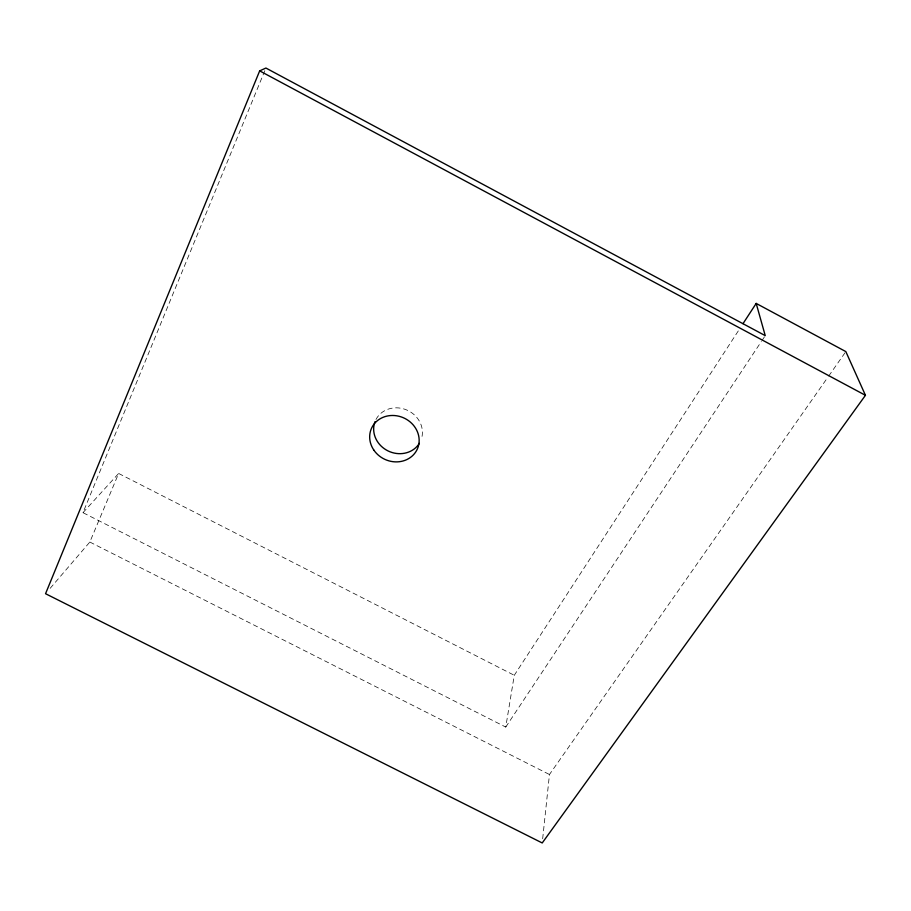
<?xml version="1.0" encoding="UTF-8"?>
<svg xmlns="http://www.w3.org/2000/svg" width="911" height="911" viewBox="0 0 911 911"><rect width="100%" height="100%" fill="white"/><g stroke="black" fill="none" stroke-linecap="round" stroke-linejoin="round"><path stroke-width="0.68" stroke-dasharray="4.55 3.42" d="M542.671 838.758L549.458 774.509L827.871 377.222M264.828 70.682L82.981 512.677L505.753 727.069L514.271 675.29L739.128 329.645M50.162 588.324L89.836 542.045L118.635 473.458L514.271 675.29M505.753 727.069L761.311 341.568M762.097 340.384L764.454 336.819M828.691 376.061L845.021 352.762M82.981 512.677L118.635 473.458M89.836 542.045L549.458 774.509M375.981 419.493A24.779 22.513 24.9 0 1 406.864 410.041A24.779 22.513 24.9 0 1 421.337 439.113"/><path stroke-width="1.37" d="M756.187 303.42L765.24 335.635L265.91 68.04L259.669 70.876L45.55 593.71L542.227 842.96L865.45 395.306L845.829 351.589L756.187 303.42L743 323.678M259.669 70.876L865.45 395.306M419.333 443.361A24.779 22.513 24.9 0 1 388.04 450.922A24.779 22.513 24.9 0 1 375.013 421.645M373.863 450.125A25.144 22.775 24.8 0 0 416.623 450.455A25.144 22.775 24.8 0 0 392.743 415.473A25.144 22.775 24.8 0 0 373.863 450.125"/></g></svg>
